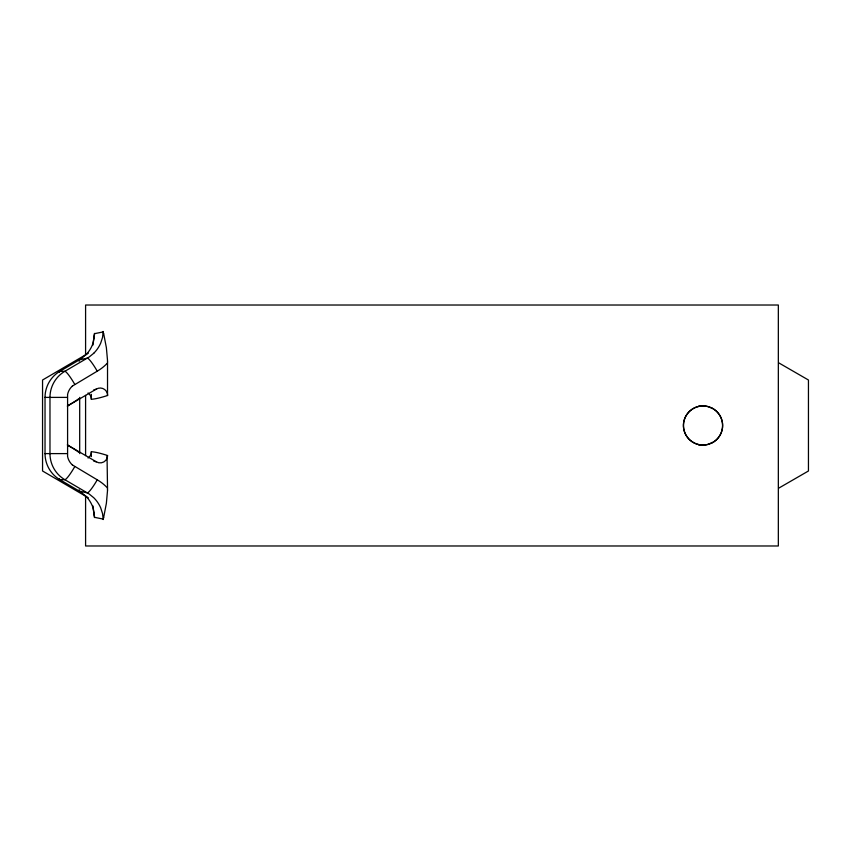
<?xml version="1.0" encoding="UTF-8"?>
<svg xmlns="http://www.w3.org/2000/svg" width="851" height="851" viewBox="0 0 851 851"><rect width="100%" height="100%" fill="white"/><g stroke="black" fill="none" stroke-linecap="round" stroke-linejoin="round"><path stroke-width="1.28" d="M107.056 395.662L107.056 395.662A300.063 25.062 -30.2 0 1 91.344 399.268L91.355 394.375M107.524 395.513L107.524 362.973A32.083 11.233 -90 0 0 107.566 361.601L107.513 361.377M107.524 489.389L107.513 489.623A33.54 11.818 90 0 1 107.513 490.804M72.367 464.923A15.222 15.02 -90 0 1 67.591 456.54L67.591 394.46A15.222 15.02 90 0 1 72.367 386.077M103.311 331.901L94.631 333.645L92.993 343.357A30.987 30.679 -80.6 0 1 87.079 353.569L81.185 358.792L59.878 371.313A30.115 29.711 -90 0 0 45.029 397.396L45.029 453.604A30.115 29.711 90 0 0 59.878 479.687L81.185 492.208L87.089 497.431A30.987 30.689 81 0 1 92.993 507.643L94.631 517.355L103.311 519.099A27.806 9.372 89.2 0 1 103.652 517.44M107.492 490.793L106.386 503.26L103.652 517.451M103.226 331.465L102.535 337.475L100.652 343.24A32.21 31.966 -62.8 0 1 93.78 353.229M92.897 345.134L94.206 336.422M93.791 353.239L89.068 357.08L64.836 371.313A30.115 29.711 90 0 0 49.975 397.396L49.975 453.604A30.115 29.711 90 0 0 64.836 479.687L89.068 493.92L93.791 497.761A32.21 31.998 63.2 0 1 100.663 507.76L102.535 513.525L103.226 519.535M72.367 386.077L97.237 371.185A44.475 43.869 90 0 0 107.524 362.962M78.686 398.768L77.835 399.406M77.654 399.534L76.984 400.023M76.452 400.385L75.282 401.172M75.154 401.257L67.303 406.097L96.248 389.152A7.574 7.468 -90 0 1 107.662 395.513M88.27 353.25L42.55 380.014L42.55 470.986L88.27 497.75M778.761 488.134L808.45 470.986L808.45 380.014L778.761 362.866M712.276 442.754C717.691 439.882 721.584 434.318 722.425 428.234A11.095 6.085 -90 0 0 722.414 422.766C721.595 416.682 717.691 411.118 712.276 408.246M698.501 406.459C691.203 408.108 685.225 414.32 683.821 421.67A13.807 9.478 -90 0 0 683.438 425.5A13.807 9.457 90 0 0 683.832 429.329C685.204 436.691 691.203 442.892 698.501 444.541M44.826 397.396L67.303 397.396M44.826 453.604L67.303 453.604M107.662 455.487A7.574 7.468 90 0 1 96.291 461.785L67.303 444.903L75.154 449.743M72.367 464.923L97.237 479.815A44.475 43.869 90 0 1 107.524 488.038L107.024 455.328A300.063 25.062 30.2 0 0 91.344 451.732A7.531 7.425 90 0 1 88.047 457.998M75.282 449.828L76.452 450.615M76.984 450.977L77.654 451.466M77.835 451.594L78.749 452.285M103.652 333.549L106.386 347.74L107.492 360.207A33.551 11.765 -90 0 1 107.492 361.377M94.206 514.578L92.897 505.866M91.355 451.732L91.355 456.625M85.589 355.218L85.589 305.02L778.335 305.02L778.335 545.98L85.589 545.98L85.589 495.782M85.589 395.385L85.589 455.615M79.686 397.396L79.686 453.604M96.259 389.152A308.168 25.328 -29.7 0 1 93.716 389.918M712.17 442.414A49.645 30.455 81.4 0 1 698.501 444.839M698.501 406.225A49.645 30.753 -80.9 0 1 712.202 408.469M94.44 333.401A33.912 6.51 -88.7 0 1 94.078 335.879M94.089 515.078A33.912 6.51 88.7 0 1 94.45 517.568M107.481 488.027A32.083 11.137 -90 0 1 107.471 489.389M97.237 479.815A15.063 2.149 -59.7 0 1 87.334 492.857L79.505 491.176A15.063 2.149 -59.7 0 1 79.196 489.719M97.237 371.185A15.063 2.149 59.7 0 0 87.334 358.143L79.505 359.824A15.063 2.149 59.7 0 0 79.196 361.281M74.739 466.646A15.063 2.149 -59.7 0 1 64.836 479.687L59.878 479.687A15.063 2.149 -59.7 0 1 59.496 478.773M74.739 384.354A15.063 2.149 59.7 0 0 64.836 371.313L59.878 371.313A15.063 2.149 59.7 0 0 59.496 372.227M103.567 333.73A27.806 9.467 -89 0 1 103.216 332.06M93.716 461.082A308.168 25.328 29.7 0 1 96.259 461.848M88.047 393.002A7.531 7.425 -90 0 1 91.355 399.268M693.246 442.456A19.573 19.573 0 0 0 722.605 425.5A19.573 19.573 0 0 0 693.246 408.544A19.573 19.573 0 0 0 693.246 442.456"/></g></svg>
